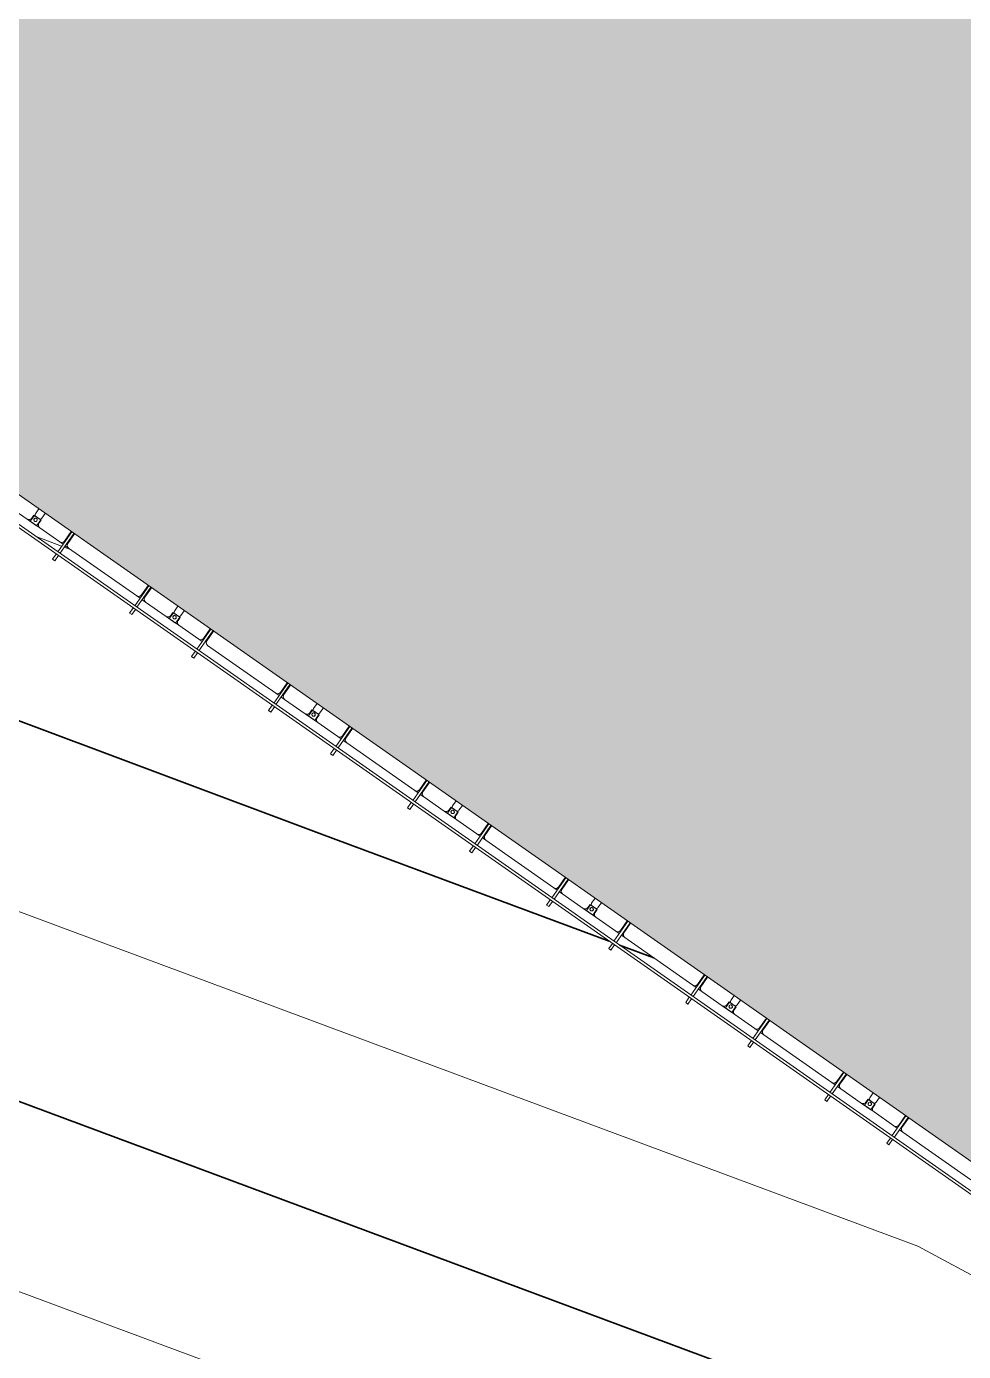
# Model space of a CAD drawing. Header units: millimetres. Extents: x -861324 to 439029, y -308065 to 694685.
# Drawn here: x -303215 to -289359, y 79907 to 99505 of the extents above; entities that cross this region are included whole.
import ezdxf

# ---------------------------------------------------------------- set-up
doc = ezdxf.new("R2010")
doc.units = ezdxf.units.MM
for name, color, linetype, lineweight in [('A-DETL-GENF', 92, 'Continuous', 9), ('A-DETL-THIN', 151, 'Continuous', 9), ('A-GENM', 13, 'Continuous', 9), ('C-TOPO-MAJR', 7, 'Continuous', 35), ('C-TOPO-MINR', 7, 'Continuous', 9), ('S-BEAM', 12, 'Continuous', 9)]:
    doc.layers.add(name, color=color, linetype=linetype, lineweight=lineweight)

# ---------------------------------------------------------------- blocks, each defined once
blk = doc.blocks.new('Dầm C52 - Dầm C52-19797-BỐ TRÍ BÈ PIN HỒ BẢN MÒNG')
at = {"layer": 'S-BEAM', "color": 7}
for p, q in [((-33560, -20), (-33560, 20)), ((-33560, 20), (-33466, 20)), ((-33426, 20), (-33066, 20)), ((-33466, -20), (-33560, -20)), ((-33066, -20), (-33426, -20))]:
    blk.add_line(p, q, dxfattribs=at)
blk = doc.blocks.new('Dai phao do pin - DẢI PHAO ĐỠ PIN-15084-BỐ TRÍ BÈ PIN HỒ BẢN MÒNG')
at = {"layer": 'A-GENM', "color": 7}
for p, q in [((3708, 0), (3708, -88)), ((3822, -88), (3822, 0)), ((4290, -173), (4290, 0)), ((4350, 0), (4350, -173)), ((5680, -173), (5680, 0)), ((5740, 0), (5740, -173)), ((6218, 0), (6218, -88)), ((6332, -88), (6332, 0)), ((6800, -173), (6800, 0)), ((6860, 0), (6860, -173)), ((8190, -173), (8190, 0)), ((8250, 0), (8250, -173)), ((8728, 0), (8728, -88)), ((8842, -88), (8842, 0)), ((9310, -173), (9310, 0)), ((9370, 0), (9370, -173)), ((10700, -173), (10700, 0)), ((10760, 0), (10760, -173)), ((11238, 0), (11238, -88)), ((11352, -88), (11352, 0)), ((11820, -173), (11820, 0)), ((11880, 0), (11880, -173)), ((13210, -173), (13210, 0)), ((13270, 0), (13270, -173)), ((13748, 0), (13748, -88)), ((13862, -88), (13862, 0)), ((14330, -173), (14330, 0)), ((14390, 0), (14390, -173)), ((15720, -173), (15720, 0)), ((15780, 0), (15780, -173)), ((16258, 0), (16258, -88)), ((16372, -88), (16372, 0)), ((16840, -173), (16840, 0)), ((16900, 0), (16900, -173)), ((18230, -173), (18230, 0)), ((18290, 0), (18290, -173)), ((18768, 0), (18768, -88)), ((18882, -88), (18882, 0)), ((19350, -173), (19350, 0)), ((19410, 0), (19410, -173)), ((3700, -173), (3700, -118)), ((3700, -118), (3792, -118)), ((3738, -118), (3830, -118)), ((3830, -118), (3830, -173)), ((6210, -173), (6210, -118)), ((6210, -118), (6302, -118)), ((6248, -118), (6340, -118)), ((6340, -118), (6340, -173)), ((8720, -173), (8720, -118)), ((8720, -118), (8812, -118)), ((8758, -118), (8850, -118)), ((8850, -118), (8850, -173)), ((11230, -173), (11230, -118)), ((11230, -118), (11322, -118)), ((11268, -118), (11360, -118)), ((11360, -118), (11360, -173)), ((13740, -173), (13740, -118)), ((13740, -118), (13832, -118)), ((13778, -118), (13870, -118)), ((13870, -118), (13870, -173)), ((16250, -173), (16250, -118)), ((16250, -118), (16342, -118)), ((16288, -118), (16380, -118)), ((16380, -118), (16380, -173)), ((18760, -173), (18760, -118)), ((18760, -118), (18852, -118)), ((18798, -118), (18890, -118)), ((18890, -118), (18890, -173)), ((3280, -223), (3650, -223)), ((3880, -223), (4240, -223)), ((4299, -223), (4240, -223)), ((4400, -223), (4339, -223)), ((4400, -223), (5630, -223)), ((5689, -223), (5630, -223)), ((5790, -223), (5729, -223)), ((5790, -223), (6160, -223)), ((6390, -223), (6750, -223)), ((6809, -223), (6750, -223)), ((6910, -223), (8140, -223)), ((8199, -223), (8140, -223)), ((8300, -223), (8239, -223)), ((8300, -223), (8670, -223)), ((8900, -223), (9260, -223)), ((9319, -223), (9260, -223)), ((9420, -223), (9359, -223)), ((9420, -223), (10650, -223)), ((10709, -223), (10650, -223)), ((10810, -223), (10749, -223)), ((10810, -223), (11180, -223)), ((11410, -223), (11770, -223)), ((11829, -223), (11770, -223)), ((11930, -223), (11869, -223)), ((11930, -223), (13160, -223)), ((13219, -223), (13160, -223)), ((13320, -223), (13259, -223)), ((13320, -223), (13690, -223)), ((13920, -223), (14280, -223)), ((14339, -223), (14280, -223)), ((14440, -223), (14379, -223)), ((14440, -223), (15670, -223)), ((15729, -223), (15670, -223)), ((15830, -223), (15769, -223)), ((15830, -223), (16200, -223)), ((16430, -223), (16790, -223)), ((16849, -223), (16790, -223)), ((16950, -223), (16889, -223)), ((16950, -223), (18180, -223)), ((18239, -223), (18180, -223)), ((18340, -223), (18279, -223)), ((18340, -223), (18710, -223)), ((18940, -223), (19300, -223)), ((19359, -223), (19300, -223)), ((19460, -223), (19399, -223)), ((19460, -223), (20690, -223))]:
    blk.add_line(p, q, dxfattribs=at)
at = {"layer": 'A-GENM', "color": 9}
for p, q in [((3792, -118), (3700, -118)), ((3700, -118), (3700, -173)), ((3700, -173), (3700, -118)), ((3700, -118), (3700, -173)), ((3700, -118), (3792, -118)), ((3792, -118), (3700, -118)), ((3708, -223), (3708, -116)), ((3708, -116), (3708, -223)), ((3830, -118), (3738, -118)), ((3738, -118), (3830, -118)), ((3830, -118), (3738, -118)), ((3822, -116), (3822, -223)), ((3822, -223), (3822, -116)), ((3830, -173), (3830, -118)), ((3830, -118), (3830, -173)), ((3830, -173), (3830, -118)), ((6302, -118), (6210, -118)), ((6210, -118), (6210, -173)), ((6210, -173), (6210, -118)), ((6210, -118), (6210, -173)), ((6210, -118), (6302, -118)), ((6302, -118), (6210, -118)), ((6218, -223), (6218, -116)), ((6218, -116), (6218, -223)), ((6340, -118), (6248, -118)), ((6248, -118), (6340, -118)), ((6340, -118), (6248, -118)), ((6332, -116), (6332, -223)), ((6332, -223), (6332, -116)), ((6340, -173), (6340, -118)), ((6340, -118), (6340, -173)), ((6340, -173), (6340, -118)), ((8812, -118), (8720, -118)), ((8720, -118), (8720, -173)), ((8720, -173), (8720, -118)), ((8720, -118), (8720, -173)), ((8720, -118), (8812, -118)), ((8812, -118), (8720, -118)), ((8728, -223), (8728, -116)), ((8728, -116), (8728, -223)), ((8850, -118), (8758, -118)), ((8758, -118), (8850, -118)), ((8850, -118), (8758, -118)), ((8842, -116), (8842, -223)), ((8842, -223), (8842, -116)), ((8850, -173), (8850, -118)), ((8850, -118), (8850, -173)), ((8850, -173), (8850, -118)), ((11322, -118), (11230, -118)), ((11230, -118), (11230, -173)), ((11230, -173), (11230, -118)), ((11230, -118), (11230, -173)), ((11230, -118), (11322, -118)), ((11322, -118), (11230, -118)), ((11238, -223), (11238, -116)), ((11238, -116), (11238, -223)), ((11360, -118), (11268, -118)), ((11268, -118), (11360, -118)), ((11360, -118), (11268, -118)), ((11352, -116), (11352, -223)), ((11352, -223), (11352, -116)), ((11360, -173), (11360, -118)), ((11360, -118), (11360, -173)), ((11360, -173), (11360, -118)), ((13832, -118), (13740, -118)), ((13740, -118), (13740, -173)), ((13740, -173), (13740, -118)), ((13740, -118), (13740, -173)), ((13740, -118), (13832, -118)), ((13832, -118), (13740, -118)), ((13748, -223), (13748, -116)), ((13748, -116), (13748, -223)), ((13870, -118), (13778, -118)), ((13778, -118), (13870, -118)), ((13870, -118), (13778, -118)), ((13862, -116), (13862, -223)), ((13862, -223), (13862, -116)), ((13870, -173), (13870, -118)), ((13870, -118), (13870, -173)), ((13870, -173), (13870, -118)), ((16342, -118), (16250, -118)), ((16250, -118), (16250, -173)), ((16250, -173), (16250, -118)), ((16250, -118), (16250, -173)), ((16250, -118), (16342, -118)), ((16342, -118), (16250, -118)), ((16258, -223), (16258, -116)), ((16258, -116), (16258, -223)), ((16380, -118), (16288, -118)), ((16288, -118), (16380, -118)), ((16380, -118), (16288, -118)), ((16372, -116), (16372, -223)), ((16372, -223), (16372, -116)), ((16380, -173), (16380, -118)), ((16380, -118), (16380, -173)), ((16380, -173), (16380, -118)), ((18852, -118), (18760, -118)), ((18760, -118), (18760, -173)), ((18760, -173), (18760, -118)), ((18760, -118), (18760, -173)), ((18760, -118), (18852, -118)), ((18852, -118), (18760, -118)), ((18768, -223), (18768, -116)), ((18768, -116), (18768, -223)), ((18890, -118), (18798, -118)), ((18798, -118), (18890, -118)), ((18890, -118), (18798, -118)), ((18882, -116), (18882, -223)), ((18882, -223), (18882, -116)), ((18890, -173), (18890, -118)), ((18890, -118), (18890, -173)), ((18890, -173), (18890, -118)), ((3822, -223), (3650, -223)), ((3650, -223), (3822, -223)), ((3880, -223), (3708, -223)), ((3708, -223), (3880, -223)), ((4299, -223), (4240, -223)), ((4400, -223), (4339, -223)), ((5689, -223), (5630, -223)), ((5790, -223), (5729, -223)), ((6332, -223), (6160, -223)), ((6160, -223), (6332, -223)), ((6390, -223), (6218, -223)), ((6218, -223), (6390, -223)), ((6809, -223), (6750, -223)), ((8199, -223), (8140, -223)), ((8300, -223), (8239, -223)), ((8842, -223), (8670, -223)), ((8670, -223), (8842, -223)), ((8900, -223), (8728, -223)), ((8728, -223), (8900, -223)), ((9319, -223), (9260, -223)), ((9420, -223), (9359, -223)), ((10709, -223), (10650, -223)), ((10810, -223), (10749, -223)), ((11352, -223), (11180, -223)), ((11180, -223), (11352, -223)), ((11410, -223), (11238, -223)), ((11238, -223), (11410, -223)), ((11829, -223), (11770, -223)), ((11930, -223), (11869, -223)), ((13219, -223), (13160, -223)), ((13320, -223), (13259, -223)), ((13862, -223), (13690, -223)), ((13690, -223), (13862, -223)), ((13920, -223), (13748, -223)), ((13748, -223), (13920, -223)), ((14339, -223), (14280, -223)), ((14440, -223), (14379, -223)), ((15729, -223), (15670, -223)), ((15830, -223), (15769, -223)), ((16372, -223), (16200, -223)), ((16200, -223), (16372, -223)), ((16430, -223), (16258, -223)), ((16258, -223), (16430, -223)), ((16849, -223), (16790, -223)), ((16950, -223), (16889, -223)), ((18239, -223), (18180, -223)), ((18340, -223), (18279, -223)), ((18882, -223), (18710, -223)), ((18710, -223), (18882, -223)), ((18940, -223), (18768, -223)), ((18768, -223), (18940, -223)), ((19359, -223), (19300, -223)), ((19460, -223), (19399, -223))]:
    blk.add_line(p, q, dxfattribs=at)
at = {"layer": 'A-GENM', "color": 7}
for centre, radius, start, end in [((3650, -173), 50, 270, 360), ((3738, -88), 30, 180, 270), ((3792, -88), 30, 270, 360), ((3880, -173), 50, 180, 270), ((4240, -173), 50, 270, 360), ((4240, -173), 50, 270, 345), ((4400, -173), 50, 180, 270), ((4400, -173), 50, 180, 255), ((5630, -173), 50, 270, 360), ((5630, -173), 50, 270, 345), ((5790, -173), 50, 180, 270), ((5790, -173), 50, 180, 255), ((6160, -173), 50, 270, 360), ((6248, -88), 30, 180, 270), ((6302, -88), 30, 270, 360), ((6390, -173), 50, 180, 270), ((6750, -173), 50, 270, 360), ((6750, -173), 50, 270, 345), ((6910, -173), 50, 180, 270), ((6910, -173), 50, 180, 253.5153), ((8140, -173), 50, 270, 360), ((8140, -173), 50, 270, 345), ((8300, -173), 50, 180, 270), ((8300, -173), 50, 180, 255), ((8670, -173), 50, 270, 360), ((8758, -88), 30, 180, 270), ((8812, -88), 30, 270, 360), ((8900, -173), 50, 180, 270), ((9260, -173), 50, 270, 360), ((9260, -173), 50, 270, 345), ((9420, -173), 50, 180, 270), ((9420, -173), 50, 180, 255), ((10650, -173), 50, 270, 360), ((10650, -173), 50, 270, 345), ((10810, -173), 50, 180, 270), ((10810, -173), 50, 180, 255), ((11180, -173), 50, 270, 360), ((11268, -88), 30, 180, 270), ((11322, -88), 30, 270, 360), ((11410, -173), 50, 180, 270), ((11770, -173), 50, 270, 360), ((11770, -173), 50, 270, 345), ((11930, -173), 50, 180, 270), ((11930, -173), 50, 180, 255), ((13160, -173), 50, 270, 360), ((13160, -173), 50, 270, 345), ((13320, -173), 50, 180, 270), ((13320, -173), 50, 180, 255), ((13690, -173), 50, 270, 360), ((13778, -88), 30, 180, 270), ((13832, -88), 30, 270, 360), ((13920, -173), 50, 180, 270), ((14280, -173), 50, 270, 360), ((14280, -173), 50, 270, 345), ((14440, -173), 50, 180, 270), ((14440, -173), 50, 180, 255), ((15670, -173), 50, 270, 360), ((15670, -173), 50, 270, 345), ((15830, -173), 50, 180, 270), ((15830, -173), 50, 180, 255), ((16200, -173), 50, 270, 360), ((16288, -88), 30, 180, 270), ((16342, -88), 30, 270, 360), ((16430, -173), 50, 180, 270), ((16790, -173), 50, 270, 360), ((16790, -173), 50, 270, 345), ((16950, -173), 50, 180, 270), ((16950, -173), 50, 180, 255), ((18180, -173), 50, 270, 360), ((18180, -173), 50, 270, 345), ((18340, -173), 50, 180, 270), ((18340, -173), 50, 180, 255), ((18710, -173), 50, 270, 360), ((18798, -88), 30, 180, 270), ((18852, -88), 30, 270, 360), ((18940, -173), 50, 180, 270), ((19300, -173), 50, 270, 360), ((19300, -173), 50, 270, 345), ((19460, -173), 50, 180, 270), ((19460, -173), 50, 180, 255)]:
    blk.add_arc(centre, radius, start, end, dxfattribs=at)
at = {"layer": 'A-GENM', "color": 9}
for centre, radius, start, end in [((3650, -173), 50, 270, 0), ((3650, -173), 50, 270, 360), ((3650, -173), 50, 270, 0), ((3759, -162), 25, 0, 180), ((3759, -162), 25, 360, 180), ((3759, -162), 25, 180, 0), ((3759, -162), 25, 180, 360), ((3761, -162), 25, 0, 180), ((3761, -162), 25, 0, 180), ((3761, -162), 25, 180, 0), ((3761, -162), 25, 180, 360), ((3880, -173), 50, 180, 270), ((3880, -173), 50, 180, 270), ((3880, -173), 50, 180, 270), ((6160, -173), 50, 270, 0), ((6160, -173), 50, 270, 360), ((6160, -173), 50, 270, 0), ((6269, -162), 25, 0, 180), ((6269, -162), 25, 360, 180), ((6269, -162), 25, 180, 0), ((6269, -162), 25, 180, 360), ((6271, -162), 25, 0, 180), ((6271, -162), 25, 0, 180), ((6271, -162), 25, 180, 0), ((6271, -162), 25, 180, 0), ((6390, -173), 50, 180, 270), ((6390, -173), 50, 180, 270), ((6390, -173), 50, 180, 270), ((8670, -173), 50, 270, 0), ((8670, -173), 50, 270, 360), ((8670, -173), 50, 270, 0), ((8779, -162), 25, 0, 180), ((8779, -162), 25, 360, 180), ((8779, -162), 25, 180, 0), ((8779, -162), 25, 180, 360), ((8781, -162), 25, 0, 180), ((8781, -162), 25, 0, 180), ((8781, -162), 25, 180, 0), ((8781, -162), 25, 180, 0), ((8900, -173), 50, 180, 270), ((8900, -173), 50, 180, 270), ((8900, -173), 50, 180, 270), ((11180, -173), 50, 270, 0), ((11180, -173), 50, 270, 360), ((11180, -173), 50, 270, 0), ((11289, -162), 25, 0, 180), ((11289, -162), 25, 360, 180), ((11289, -162), 25, 180, 0), ((11289, -162), 25, 180, 360), ((11291, -162), 25, 0, 180), ((11291, -162), 25, 0, 180), ((11291, -162), 25, 180, 0), ((11291, -162), 25, 180, 0), ((11410, -173), 50, 180, 270), ((11410, -173), 50, 180, 270), ((11410, -173), 50, 180, 270), ((13690, -173), 50, 270, 0), ((13690, -173), 50, 270, 360), ((13690, -173), 50, 270, 0), ((13799, -162), 25, 0, 180), ((13799, -162), 25, 360, 180), ((13799, -162), 25, 180, 0), ((13799, -162), 25, 180, 360), ((13801, -162), 25, 0, 180), ((13801, -162), 25, 0, 180), ((13801, -162), 25, 180, 0), ((13801, -162), 25, 180, 360), ((13920, -173), 50, 180, 270), ((13920, -173), 50, 180, 270), ((13920, -173), 50, 180, 270), ((16200, -173), 50, 270, 0), ((16200, -173), 50, 270, 360), ((16200, -173), 50, 270, 0), ((16309, -162), 25, 0, 180), ((16309, -162), 25, 360, 180), ((16309, -162), 25, 180, 360), ((16309, -162), 25, 180, 360), ((16311, -162), 25, 0, 180), ((16311, -162), 25, 0, 180), ((16311, -162), 25, 180, 0), ((16311, -162), 25, 180, 0), ((16430, -173), 50, 180, 270), ((16430, -173), 50, 180, 270), ((16430, -173), 50, 180, 270), ((18710, -173), 50, 270, 0), ((18710, -173), 50, 270, 360), ((18710, -173), 50, 270, 0), ((18819, -162), 25, 0, 180), ((18819, -162), 25, 360, 180), ((18819, -162), 25, 180, 0), ((18819, -162), 25, 180, 360), ((18821, -162), 25, 0, 180), ((18821, -162), 25, 0, 180), ((18821, -162), 25, 180, 0), ((18821, -162), 25, 180, 0), ((18940, -173), 50, 180, 270), ((18940, -173), 50, 180, 270), ((18940, -173), 50, 180, 270)]:
    blk.add_arc(centre, radius, start, end, dxfattribs=at)
blk = doc.blocks.new('Dầm C52 - Hộp 40x60-19906-BỐ TRÍ BÈ PIN HỒ BẢN MÒNG')
at = {"layer": 'S-BEAM', "color": 7}
for p, q in [((-26564, 20), (46263, 20)), ((46263, -20), (-26564, -20))]:
    blk.add_line(p, q, dxfattribs=at)
blk = doc.blocks.new('HOBANMONG_BEPIN 6_rvt-1-BỐ TRÍ BÈ PIN HỒ BẢN MÒNG')
at = {"layer": 'A-GENM', "lineweight": 9, "rotation": 324.9999999999996}
blk.add_blockref('Dai phao do pin - DẢI PHAO ĐỠ PIN-15084-BỐ TRÍ BÈ PIN HỒ BẢN MÒNG', (-306069, 94496), dxfattribs=at)
at = {"layer": 'S-BEAM', "lineweight": 9}
for name, p, rotation in [('Dầm C52 - Dầm C52-19797-BỐ TRÍ BÈ PIN HỒ BẢN MÒNG', (-283565, 119105), 54.99999999999903), ('Dầm C52 - Dầm C52-19797-BỐ TRÍ BÈ PIN HỒ BẢN MÒNG', (-282426, 118308), 54.99999999999903), ('Dầm C52 - Dầm C52-19797-BỐ TRÍ BÈ PIN HỒ BẢN MÒNG', (-281509, 117665), 54.99999999999903), ('Dầm C52 - Dầm C52-19797-BỐ TRÍ BÈ PIN HỒ BẢN MÒNG', (-280370, 116868), 54.99999999999903), ('Dầm C52 - Dầm C52-19797-BỐ TRÍ BÈ PIN HỒ BẢN MÒNG', (-279453, 116226), 54.99999999999903), ('Dầm C52 - Dầm C52-19797-BỐ TRÍ BÈ PIN HỒ BẢN MÒNG', (-278314, 115428), 54.99999999999903), ('Dầm C52 - Dầm C52-19797-BỐ TRÍ BÈ PIN HỒ BẢN MÒNG', (-277397, 114786), 54.99999999999903), ('Dầm C52 - Dầm C52-19797-BỐ TRÍ BÈ PIN HỒ BẢN MÒNG', (-276258, 113989), 54.99999999999903), ('Dầm C52 - Dầm C52-19797-BỐ TRÍ BÈ PIN HỒ BẢN MÒNG', (-275340, 113346), 54.99999999999903), ('Dầm C52 - Dầm C52-19797-BỐ TRÍ BÈ PIN HỒ BẢN MÒNG', (-274202, 112549), 54.99999999999903), ('Dầm C52 - Dầm C52-19797-BỐ TRÍ BÈ PIN HỒ BẢN MÒNG', (-273284, 111907), 54.99999999999903), ('Dầm C52 - Dầm C52-19797-BỐ TRÍ BÈ PIN HỒ BẢN MÒNG', (-272146, 111109), 54.99999999999903), ('Dầm C52 - Dầm C52-19797-BỐ TRÍ BÈ PIN HỒ BẢN MÒNG', (-271228, 110467), 54.99999999999903), ('Dầm C52 - Hộp 40x60-19906-BỐ TRÍ BÈ PIN HỒ BẢN MÒNG', (-286458, 80301), 324.9999999999993)]:
    blk.add_blockref(name, p, dxfattribs=dict(at, rotation=rotation))

msp = doc.modelspace()

# ---------------------------------------------------------------- hatches: boundary and pattern name
at = {"layer": 'A-DETL-GENF'}
msp.add_hatch(color=8, dxfattribs=at).paths.add_polyline_path([(-248957, 54506), (-211101, 108570), (-448889, 275071), (-493590, 211231), (-314845, 86073), (-308000, 95848), (-250260, 55418)])

# ---------------------------------------------------------------- linework, layer by layer
at = {"layer": 'A-DETL-THIN'}
msp.add_line((-308000, 95848), (-248957, 54506), dxfattribs=at)
at = {"layer": 'C-TOPO-MAJR'}
for p, q in [((-309536, 91556), (-298852, 87559)), ((-298852, 87559), (-294597, 85975)), ((-310993, 86458), (-291142, 79069)), ((-294448, 85919), (-293939, 85730))]:
    msp.add_line(p, q, dxfattribs=at)
at = {"layer": 'C-TOPO-MINR'}
for p, q in [((-303074, 91960), (-302696, 91818)), ((-302657, 91804), (-302563, 91768)), ((-304922, 87008), (-290034, 81467)), ((-308793, 82829), (-292250, 76671)), ((-290034, 81467), (-282254, 77252))]:
    msp.add_line(p, q, dxfattribs=at)

# ---------------------------------------------------------------- block references
at = {"lineweight": 5}
msp.add_blockref('HOBANMONG_BEPIN 6_rvt-1-BỐ TRÍ BÈ PIN HỒ BẢN MÒNG', (0, 0), dxfattribs=at)

doc.saveas('drawing.dxf')
